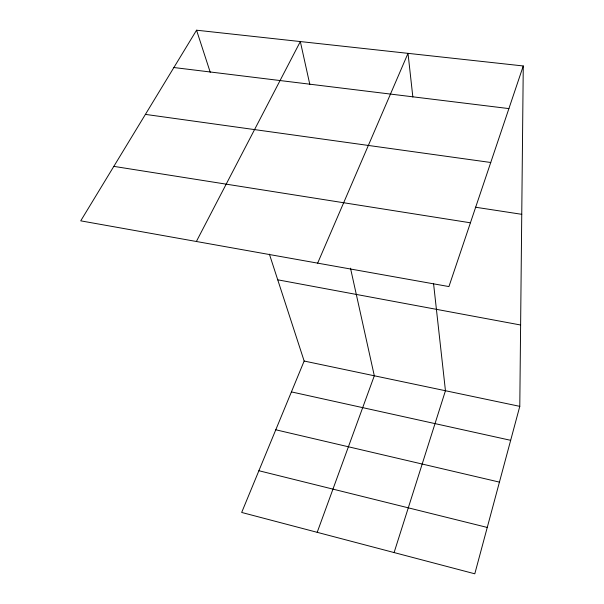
<?xml version="1.0" encoding="UTF-8"?>
<svg xmlns="http://www.w3.org/2000/svg" width="604" height="604" viewBox="0 0 604 604"><rect width="100%" height="100%" fill="white"/><g stroke="black" fill="none" stroke-linecap="round" stroke-linejoin="round"><path stroke-width="0.91" d="M269.399 254.171L304.152 361.033L241.676 512.449L474.797 573.8L519.787 406.356L523.268 65.964L196.557 30.2L80.732 220.845L448.931 286.575L523.268 65.964M394.095 552.562L445.45 390.735L433.536 283.397M317.198 532.328L374.314 375.779L350.494 268.176M317.651 263.14L408.01 53.348L412.857 97.07M196.376 241.487L300.331 41.563L309.829 84.485M173.877 67.527L508.908 108.592M145.405 114.39L490.742 162.491M475.303 207.195L521.75 214.314M113.824 166.372L470.425 222.801M277.734 279.811L520.618 325.005M304.152 361.033L519.787 406.356M291.415 391.898L510.659 440.316M275.786 429.784L499.433 482.113M258.889 470.727L487.254 527.443M196.557 30.2L210.252 72.314"/></g></svg>
